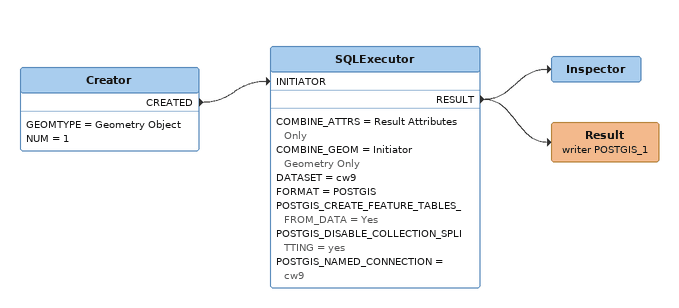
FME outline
Creator
    GEOMTYPE = Geometry Object
    NUM = 1
    CREATED -> SQLExecutor [INITIATOR]
SQLExecutor
    COMBINE_ATTRS = Result Attributes Only
    COMBINE_GEOM = Initiator Geometry Only
    DATASET = cw9
    FORMAT = POSTGIS
    POSTGIS_CREATE_FEATURE_TABLES_FROM_DATA = Yes
    POSTGIS_DISABLE_COLLECTION_SPLITTING = yes
    POSTGIS_NAMED_CONNECTION = cw9
    RESULT -> Inspector
    RESULT -> Result (writer POSTGIS_1)
Inspector
Result (writer POSTGIS_1)
